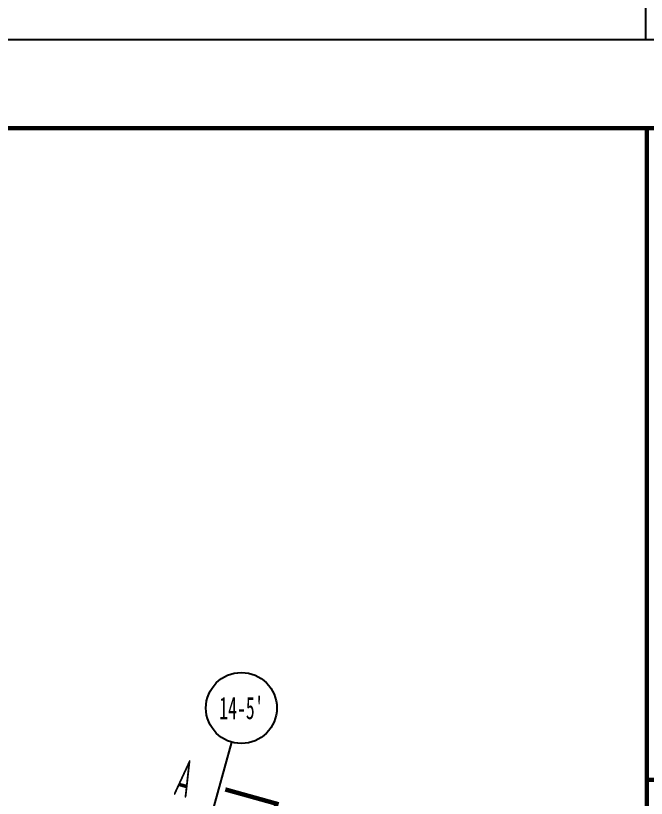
# Model space of a CAD drawing. Extents: x -409435 to 356702, y -107829 to 330904.
# Drawn here: x 128553 to 139226, y 50763 to 64002 of the extents above; entities that cross this region are included whole.
import ezdxf
from ezdxf.enums import TextEntityAlignment as Align

# ---------------------------------------------------------------- set-up
doc = ezdxf.new("R2010")
doc.units = 0
doc.header["$LTSCALE"] = 1000
doc.header["$MEASUREMENT"] = 0
for name, color, linetype in [('X-104 14#平面$0$01-标注_符号', 200, 'Continuous'), ('X-104 14#平面$0$02-TEXT_标注', 130, 'Continuous'), ('X-104 14#平面$0$104-14# 核心筒$1$01-标注_轴线坐标', 132, 'Continuous'), ('X-104 14#平面$0$104-14# 核心筒$2$02-TEXT_轴号', 7, 'Continuous')]:
    doc.layers.add(name, color=color, linetype=linetype)
doc.styles.add('X-104 14#平面$0$104-14# 核心筒$2$_TCH_AXIS', font='STXIHEI_0.TTF', dxfattribs={"width": 0.75})
doc.styles.add('X-104 14#平面$0$_TCH_LABEL', font='ros1.shx', dxfattribs={"width": 0.75, "bigfont": 'jd.shx'})

# ---------------------------------------------------------------- blocks, each defined once
blk = doc.blocks.new('图框-A1+1-2')
for points, const_width in [([(0, 0), (1261, 0), (1261, 594), (0, 594)], 0.05), ([(1186, 584), (25, 584), (25, 10), (1186, 10)], 0.5)]:
    blk.add_lwpolyline(points, close=True, dxfattribs=dict(const_width=const_width))
blk = doc.blocks.new('图签信息')
at = {"const_width": 0.5}
for points in [[(-65, 574), (-65, 500.5), (0, 500.5), (0, 574)], [(-65, 0), (0, 0), (0, 500.5), (-65, 500.5)]]:
    blk.add_lwpolyline(points, close=True, dxfattribs=at)
blk = doc.blocks.new('图签-A1')
at = {"color": 2}
blk.add_blockref('图签信息', (0, 0), dxfattribs=at)
blk = doc.blocks.new('图框-A1+1-4')
at = {"const_width": 0.05}
blk.add_lwpolyline([(0, 0), (1051, 0), (1051, 594), (0, 594)], close=True, dxfattribs=at)
blk = doc.blocks.new('X-104 14#平面')
for points in [[(-18433.5, 63600), (139216.5, 63600), (139216.5, 152700), (-18433.5, 152700)], [(-38664.4, 63600), (150485.6, 63600), (150485.6, -25500), (-38664.4, -25500)]]:
    blk.add_lwpolyline(points, close=True)
at = {"layer": 'X-104 14#平面$0$01-标注_符号', "const_width": 75}
blk.add_lwpolyline([(132565.4, 49226.9), (132967.4, 50672), (132100.4, 50913.3)], dxfattribs=at)
at = {"layer": 'X-104 14#平面$0$104-14# 核心筒$1$01-标注_轴线坐标'}
blk.add_line((131810.3, 50267.7), (132212.4, 51712.8), dxfattribs=at)
blk.add_circle((132373.2, 52290.8), 600, dxfattribs=at)
at = {"xscale": 150, "yscale": 150, "zscale": 150}
for name, p in [('图框-A1+1-4', (-18433.5, 63600)), ('图框-A1+1-2', (-38664.4, -25500)), ('图签-A1', (148985.6, -24000))]:
    blk.add_blockref(name, p, dxfattribs=at)
at = {"layer": 'X-104 14#平面$0$02-TEXT_标注', "style": 'X-104 14#平面$0$_TCH_LABEL', "width": 0.529412}
blk.add_text('A', height=637.5, rotation=344.4519, dxfattribs=at).set_placement((131205.7, 50831.3))
at = {"layer": 'X-104 14#平面$0$104-14# 核心筒$2$02-TEXT_轴号', "style": 'X-104 14#平面$0$104-14# 核心筒$2$_TCH_AXIS', "width": 0.898063}
blk.add_text("14-5'", height=379.23, dxfattribs=at).set_placement((131998.5, 52101.2), (132748, 52101.2), align=Align.FIT)

msp = doc.modelspace()

# ---------------------------------------------------------------- block references
msp.add_blockref('X-104 14#平面', (0, 0))

doc.saveas('drawing.dxf')
